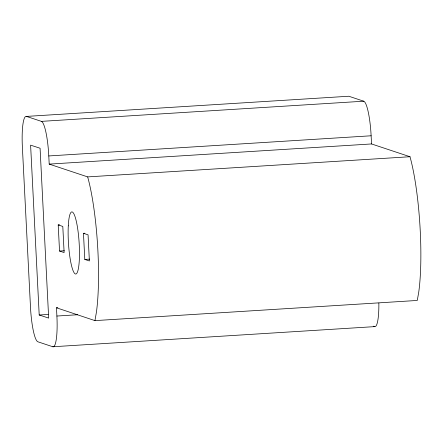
<?xml version="1.0" encoding="UTF-8"?>
<svg xmlns="http://www.w3.org/2000/svg" width="443" height="443" viewBox="0 0 443 443"><rect width="100%" height="100%" fill="white"/><g stroke="black" fill="none" stroke-linecap="round" stroke-linejoin="round"><path stroke-width="0.66" d="M52.811 346.758A32.743 5.615 86.4 0 0 56.898 316.036L56.477 307.791L94.94 320.616L96.397 312.337A87.847 15.068 86.4 0 0 87.664 176.901L49.206 164.109L48.791 155.947A32.782 5.626 86.4 0 0 41.398 121.371L26.469 116.409A32.782 5.621 86.4 0 0 22.383 147.165L30.489 307.22A32.782 5.621 86.4 0 0 37.888 341.791L52.811 346.758L374.551 326.635A32.743 5.615 86.4 0 0 378.859 303.045M26.469 116.409L348.813 96.242L363.731 101.203A32.782 5.626 86.4 0 1 371.129 135.779L371.539 143.947L409.996 156.733A87.847 15.068 86.4 0 1 418.735 292.175L417.273 300.454L94.94 320.616M41.398 121.371L363.731 101.203M48.791 155.947L371.129 135.779M49.206 164.109L371.539 143.947M87.664 176.901L409.996 156.733M58.21 224.911L62.801 226.439L64.124 252.571L59.534 251.043L58.21 224.911L59.589 224.822M83.467 233.306L88.057 234.834L89.381 260.966L84.79 259.437L83.467 233.306L84.846 233.223M59.534 251.043L64.362 250.738M84.79 259.437L89.619 259.138M56.477 307.791L57.861 307.708M39.205 315.001L48.675 318.085L40.075 148.233L30.606 145.149L39.205 315.001L48.165 314.441M56.898 316.036L77.608 314.74M373.25 326.181L374.551 326.635M68.288 225.847A31.143 5.344 86.4 0 0 75.365 273.968A31.143 5.344 86.4 0 0 77.73 228.998A31.143 5.344 86.4 0 0 68.288 225.847"/></g></svg>
